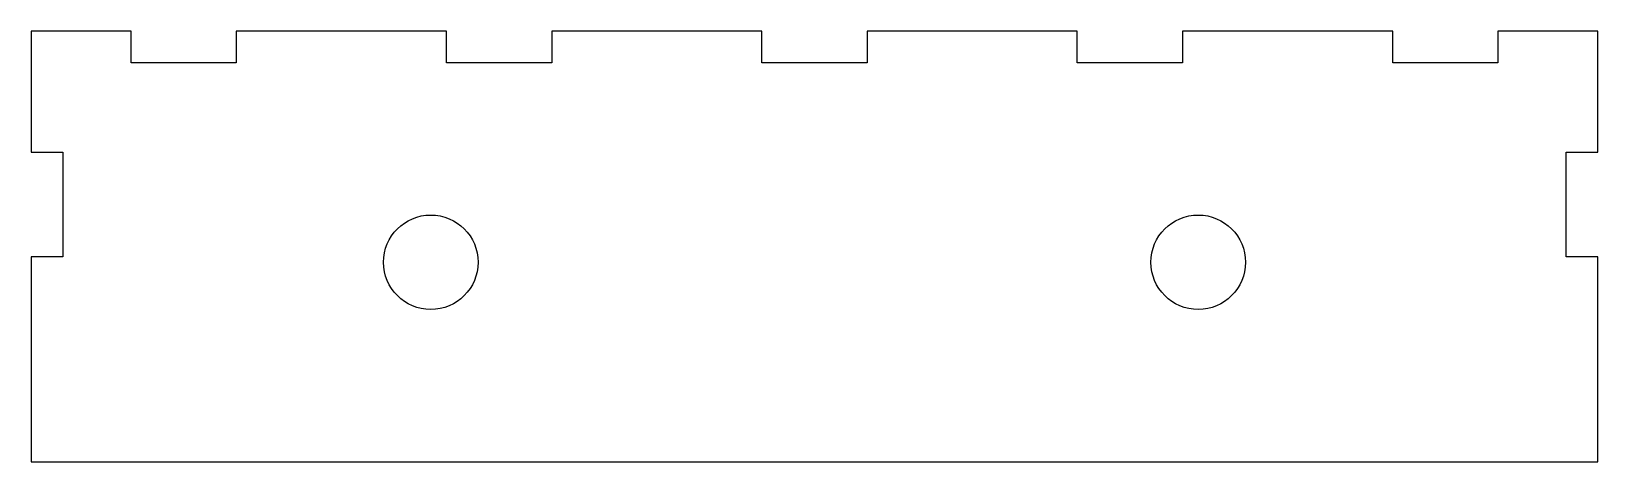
# Model space of a CAD drawing. Extents: x 294 to 443, y -151 to -110.
import ezdxf

# ---------------------------------------------------------------- set-up
doc = ezdxf.new("R2010")
doc.units = 0
doc.header["$MEASUREMENT"] = 0
doc.layers.get('0').update_dxf_attribs({"linetype": 'CONTINUOUS'})

msp = doc.modelspace()

# ---------------------------------------------------------------- linework, layer by layer
at = {"color": 1, "linetype": 'CONTINUOUS'}
for p, q in [((303.7, -110.1), (294.2, -110.1)), ((294.2, -110.1), (294.2, -121.6)), ((303.7, -113.1), (303.7, -110.1)), ((333.7, -110.1), (313.7, -110.1)), ((313.7, -110.1), (313.7, -113.1)), ((333.7, -113.1), (333.7, -110.1)), ((363.7, -110.1), (343.7, -110.1)), ((343.7, -110.1), (343.7, -113.1)), ((363.7, -113.1), (363.7, -110.1)), ((393.7, -110.1), (373.7, -110.1)), ((373.7, -110.1), (373.7, -113.1)), ((393.7, -113.1), (393.7, -110.1)), ((423.7, -110.1), (403.7, -110.1)), ((403.7, -110.1), (403.7, -113.1)), ((423.7, -113.1), (423.7, -110.1)), ((443.2, -110.1), (433.7, -110.1)), ((433.7, -110.1), (433.7, -113.1)), ((443.2, -121.6), (443.2, -110.1)), ((313.7, -113.1), (303.7, -113.1)), ((343.7, -113.1), (333.7, -113.1)), ((373.7, -113.1), (363.7, -113.1)), ((403.7, -113.1), (393.7, -113.1)), ((433.7, -113.1), (423.7, -113.1)), ((294.2, -121.6), (297.2, -121.6)), ((297.2, -121.6), (297.2, -131.6)), ((440.2, -121.6), (443.2, -121.6)), ((440.2, -131.6), (440.2, -121.6)), ((297.2, -131.6), (294.2, -131.6)), ((294.2, -131.6), (294.2, -151.1)), ((443.2, -131.6), (440.2, -131.6)), ((443.2, -151.1), (443.2, -131.6)), ((294.2, -151.1), (443.2, -151.1))]:
    msp.add_line(p, q, dxfattribs=at)
for centre in [(332.2, -132.1), (405.2, -132.1)]:
    msp.add_circle(centre, 4.5, dxfattribs=at)

doc.saveas('drawing.dxf')
